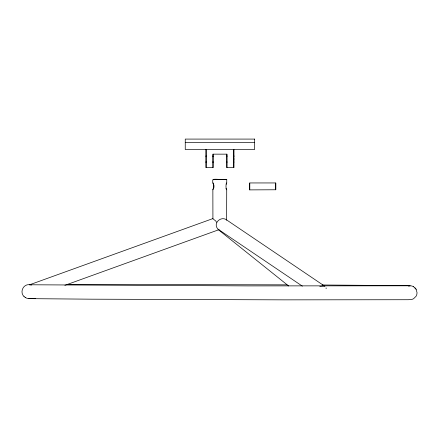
<?xml version="1.0" encoding="UTF-8"?>
<svg xmlns="http://www.w3.org/2000/svg" width="439" height="439" viewBox="0 0 439 439"><rect width="100%" height="100%" fill="white"/><g stroke="black" fill="none" stroke-linecap="round" stroke-linejoin="round"><path stroke-width="0.66" d="M206.072 155.867L206.072 156.767M206.072 167.649L206.072 149.496L206.072 167.649L213.008 167.649L213.008 154.155L226.886 154.155L226.886 167.649L233.822 167.649L233.828 149.496L233.822 167.649M213.008 162.573L213.008 161.673M213.008 155.867L213.008 156.767M226.886 162.573L226.886 161.673M226.886 155.752L226.886 156.767M233.822 162.573L233.822 161.673M233.822 156.218L233.822 155.752M249.731 189.889L249.731 182.948L275.752 182.948L275.752 189.769L249.731 189.889L249.731 183.068M219.451 179.386C213.398 179.211 211.23 178.108 213.513 184.934A3.227 1.076 -89.8 0 1 213.524 187.59L212.86 189.769L212.92 218.847M226.634 220.246L226.716 189.807L226.085 187.755A3.227 1.076 -89.8 0 1 226.074 185.104L226.738 182.926L226.749 179.425L212.893 179.392M319.768 286.382L323.263 286.08L324.97 286.365L225.679 219.286C219.84 216.471 212.8 223.928 218.046 229.191L302.361 286.151M225.975 184.193L226.738 182.926M29.967 284.84L29.572 284.79L212.778 218.633L215.747 221.004L216.553 222.266M64.862 285.328L219.034 229.652M325.826 288.127L326.66 288.143M212.882 182.887L213.875 185.071A3.227 1.394 -89.9 0 1 213.848 187.722L212.86 189.769M226.689 189.813L226.387 189.291M28.903 284.653C22.932 284.395 19.585 292.555 24.052 296.544M30.659 298.3L28.864 298.531L35.526 298.416M408.341 286.019L410.136 285.789L248.337 285.904L30.9 284.779M226.749 179.425L220.191 179.43M67.738 284.423L287.018 284.84M185.247 142.554L254.642 142.554M322.33 284.999L408.138 285.663L411.848 285.97L413.604 286.727M29.572 284.79L31.399 285.092M25.396 297.587L27.152 298.35L30.862 298.657L91.96 299.189L284.543 299.853L408.347 299.722L411.892 299.431L413.565 298.745L416.112 296.215L416.809 294.542L417.05 292.747L416.134 289.274L413.516 286.667M218.046 229.191L218.831 229.537M416.134 289.274L414.948 287.77M23.964 296.484L25.484 297.653M218.243 229.597L288.648 285.992M225.926 188.419L226.217 189.072M275.752 183.068L275.752 189.769M233.822 155.867L233.822 156.767M206.072 162.688L206.067 161.673M233.822 158.325L233.822 160.12M226.881 154.155L226.886 167.649M213.008 154.155L213.008 167.649M254.647 139.086L185.258 139.086L185.247 149.496L254.647 149.496L254.642 139.086"/></g></svg>
